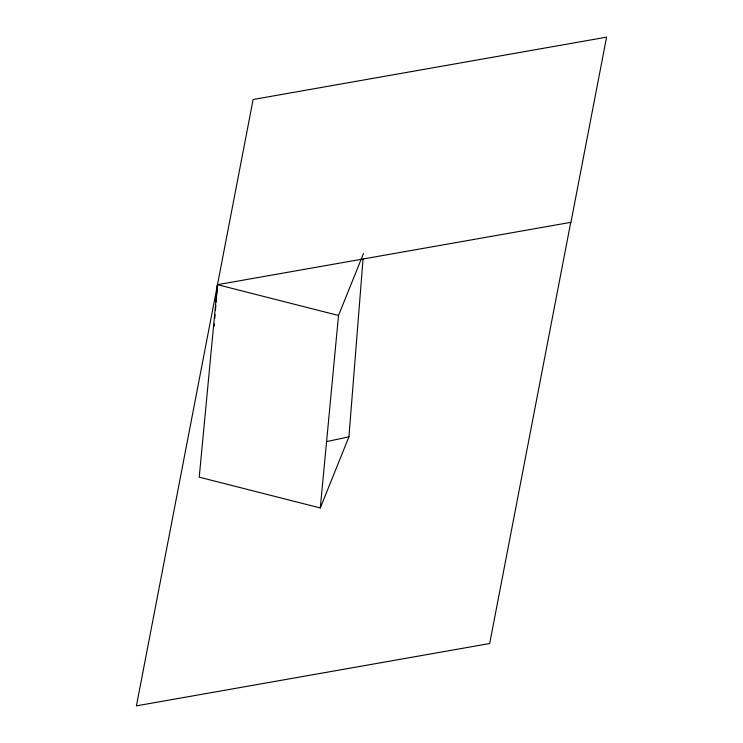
<?xml version="1.0" encoding="UTF-8"?>
<svg xmlns="http://www.w3.org/2000/svg" width="743" height="743" viewBox="0 0 743 743"><rect width="100%" height="100%" fill="white"/><g stroke="black" fill="none" stroke-linecap="round" stroke-linejoin="round"><path stroke-width="1.11" d="M214.188 326.186L214.374 323.874M214.829 318.115L215.108 314.651M215.47 310.045L215.832 305.429M216.111 301.974L217.485 284.68L570.94 222.324L606.585 37.15L253.122 99.506L136.415 705.85L489.674 643.531L570.735 222.361M320.289 507.961L338.529 315.478L217.485 284.68L199.235 477.164L320.289 507.961L348.931 436.828L363.048 259.001M338.529 315.478L363.476 253.512M326.288 441.658L348.931 436.828"/></g></svg>
